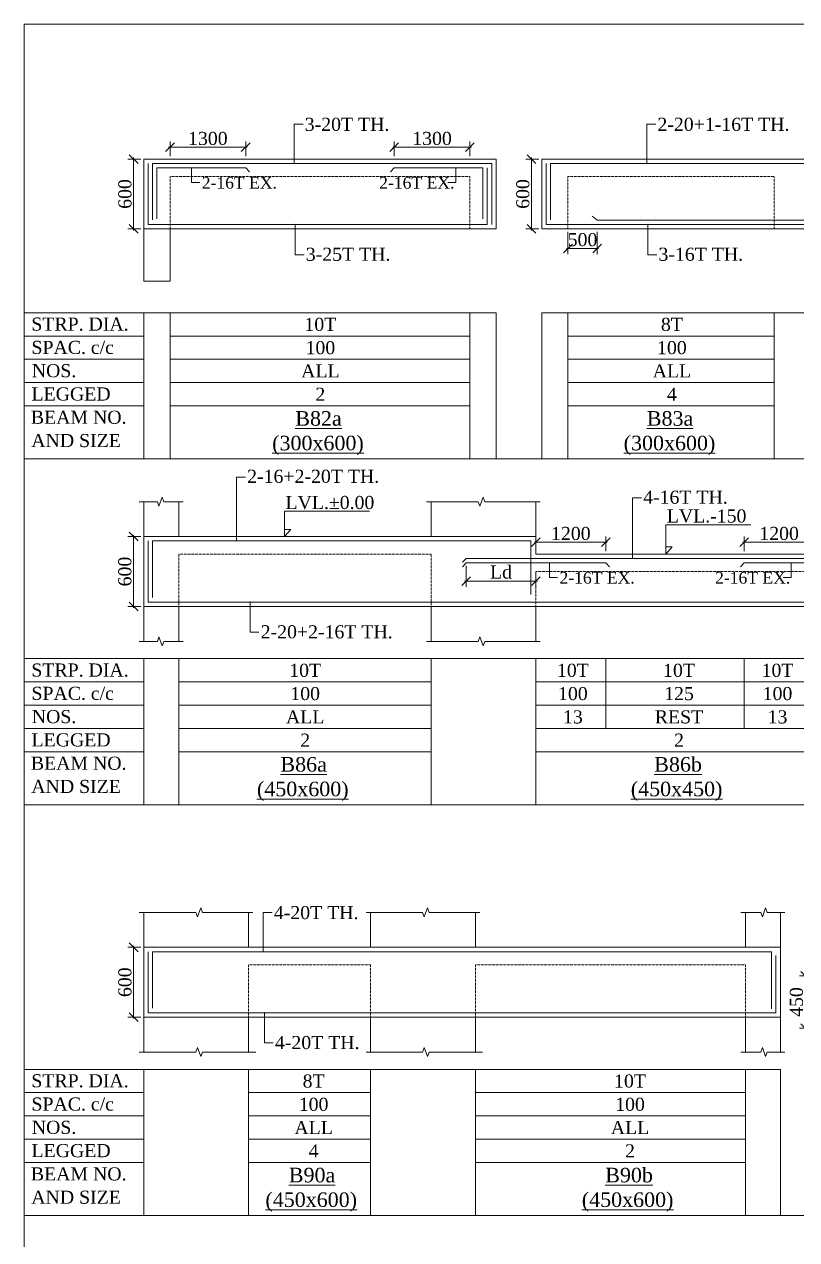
# Model space of a CAD drawing. Header units: millimetres. Extents: x 9781889 to 10654170, y -7832723 to -7608561.
# Drawn here: x 10258805 to 10272073, y -7781097 to -7760218 of the extents above; entities that cross this region are included whole.
import ezdxf
from ezdxf.enums import TextEntityAlignment as Align

# ---------------------------------------------------------------- set-up
doc = ezdxf.new("R2010")
doc.units = ezdxf.units.MM
doc.header["$LTSCALE"] = 10
doc.header["$PDMODE"] = 3
doc.linetypes.add('HIDDEN', pattern=[0.375, 0.25, -0.125])
for name, color, linetype, lineweight in [('LVL', 3, 'Continuous', 0), ('S-CUT OUT LINE', 9, 'Continuous', 0), ('S-DIM L.S.', 7, 'Continuous', 0), ('S-L.S.SECTION', 5, 'Continuous', 0), ('S-L.S.SLAB LINE', 252, 'HIDDEN', 0), ('S-L.S.STEEL', 1, 'Continuous', 9), ('S-SECTION MARK', 7, 'Continuous', 0), ('S-SHEET', 251, 'Continuous', 0), ('S-TEXT', 7, 'Continuous', 0), ('S-TEXT L.S. BEAM NO.', 30, 'Continuous', 0), ('S-TEXT. L.S.', 7, 'Continuous', 0)]:
    doc.layers.add(name, color=color, linetype=linetype, lineweight=lineweight)
doc.styles.add('135', font='arial.ttf', dxfattribs={"width": 0.8, "height": 135})
doc.styles.get("Standard").update_dxf_attribs({"font": 'arial.ttf'})
doc.styles.add('TEXT', font='times.ttf')
doc.dimstyles.new('75', dxfattribs={"dimtxt": 135, "dimasz": 90, "dimexe": 0.1, "dimexo": 0.03, "dimgap": 0.09, "dimtad": 1, "dimdec": 0, "dimzin": 0, "dimdsep": 46, "dimtxsty": '135', "dimblk": 'ARCHTICK', "dimcen": 0.09, "dimclrd": 256, "dimclre": 256, "dimclrt": 256, "dimadec": 0, "dimazin": 0, "dimtfac": 1, "dimtdec": 0, "dimtofl": 0, "dimtmove": 1, "dimatfit": 3, "dimldrblk": 'DOTSMALL', "dimfxl": 1, "dimtolj": 1, "dimtzin": 0, "dimlwd": -1, "dimlwe": -1, "dimarcsym": 0})
doc.dimstyles.new('SETU_1', dxfattribs={"dimtxt": 200, "dimasz": 150, "dimexe": 100, "dimexo": 50, "dimgap": 35, "dimtad": 1, "dimdec": 0, "dimzin": 0, "dimdsep": 46, "dimtxsty": 'Standard', "dimblk": 'OBLIQUE', "dimcen": 150, "dimdle": 25, "dimclrd": 256, "dimclre": 7, "dimclrt": 256, "dimadec": 0, "dimazin": 0, "dimtfac": 1, "dimtdec": 0, "dimtofl": 0, "dimtmove": 1, "dimatfit": 3, "dimfxl": 1, "dimtolj": 1, "dimtzin": 0, "dimlwd": -1, "dimlwe": 5, "dimarcsym": 1})

# ---------------------------------------------------------------- blocks, each defined once
blk = doc.blocks.new('_ArchTick')
at = {"color": 0, "linetype": 'ByBlock', "const_width": 0.15}
blk.add_lwpolyline([(-0.5, -0.5), (0.5, 0.5)], dxfattribs=at)
blk = doc.blocks.new('_Oblique')
at = {"color": 0, "linetype": 'ByBlock', "lineweight": -2}
blk.add_line((-0.5, -0.5), (0.5, 0.5), dxfattribs=at)
blk = doc.blocks.new('*D690')
at = {"layer": 'Defpoints', "color": 0, "transparency": 16777216}
for p in [(10260858, -7762533), (10260683, -7763733), (10260858, -7763733)]:
    blk.add_point(p, dxfattribs=at)
at = {"layer": 'S-DIM L.S.', "color": 7, "lineweight": 5, "transparency": 16777216}
for p, q in [((10260808, -7762533), (10260583, -7762533)), ((10260808, -7763733), (10260583, -7763733))]:
    blk.add_line(p, q, dxfattribs=at)
at = {"layer": 'S-DIM L.S.', "transparency": 16777216}
blk.add_line((10260683, -7762508), (10260683, -7763758), dxfattribs=at)
at = {"layer": 'S-DIM L.S.', "transparency": 16777216, "xscale": 150, "yscale": 150, "zscale": 150}
for p, rotation in [((10260683, -7762533), 90), ((10260683, -7763733), 270)]:
    blk.add_blockref('_Oblique', p, dxfattribs=dict(at, rotation=rotation))
at = {"layer": 'S-DIM L.S.', "transparency": 16777216, "insert": (10260534, -7763133), "char_height": 225, "attachment_point": 5, "rotation": 90, "style": 'TEXT'}
blk.add_mtext('\\A1;600', dxfattribs=at)
blk = doc.blocks.new('*D691')
at = {"layer": 'Defpoints', "color": 0, "transparency": 16777216}
for p in [(10266459, -7762329), (10265159, -7762533, 0), (10266459, -7762533, 0)]:
    blk.add_point(p, dxfattribs=at)
at = {"layer": 'S-DIM L.S.', "color": 7, "lineweight": 5, "transparency": 16777216}
for p, q in [((10265159, -7762483), (10265159, -7762229)), ((10266459, -7762483), (10266459, -7762229))]:
    blk.add_line(p, q, dxfattribs=at)
at = {"layer": 'S-DIM L.S.', "transparency": 16777216}
blk.add_line((10265134, -7762329), (10266484, -7762329), dxfattribs=at)
at = {"layer": 'S-DIM L.S.', "transparency": 16777216, "xscale": 150, "yscale": 150, "zscale": 150, "rotation": 180}
blk.add_blockref('_Oblique', (10265159, -7762329), dxfattribs=at)
at = {"layer": 'S-DIM L.S.', "transparency": 16777216, "xscale": 150, "yscale": 150, "zscale": 150}
blk.add_blockref('_Oblique', (10266459, -7762329), dxfattribs=at)
at = {"layer": 'S-DIM L.S.', "transparency": 16777216, "insert": (10265809, -7762180), "char_height": 225, "attachment_point": 5, "style": 'TEXT'}
blk.add_mtext('\\A1;1300', dxfattribs=at)
blk = doc.blocks.new('*D692')
at = {"layer": 'Defpoints', "color": 0, "transparency": 16777216}
for p in [(10261308, -7762329), (10261308, -7762533, 0), (10262608, -7762533, 0)]:
    blk.add_point(p, dxfattribs=at)
at = {"layer": 'S-DIM L.S.', "color": 7, "lineweight": 5, "transparency": 16777216}
for p, q in [((10261308, -7762483), (10261308, -7762229)), ((10262608, -7762483), (10262608, -7762229))]:
    blk.add_line(p, q, dxfattribs=at)
at = {"layer": 'S-DIM L.S.', "transparency": 16777216}
blk.add_line((10262633, -7762329), (10261283, -7762329), dxfattribs=at)
at = {"layer": 'S-DIM L.S.', "transparency": 16777216, "xscale": 150, "yscale": 150, "zscale": 150, "rotation": 180}
blk.add_blockref('_Oblique', (10261308, -7762329), dxfattribs=at)
at = {"layer": 'S-DIM L.S.', "transparency": 16777216, "xscale": 150, "yscale": 150, "zscale": 150}
blk.add_blockref('_Oblique', (10262608, -7762329), dxfattribs=at)
at = {"layer": 'S-DIM L.S.', "transparency": 16777216, "insert": (10261958, -7762180), "char_height": 225, "attachment_point": 5, "style": 'TEXT'}
blk.add_mtext('\\A1;1300', dxfattribs=at)
blk = doc.blocks.new('*D693')
at = {"layer": 'Defpoints', "color": 0, "transparency": 16777216}
for p in [(10267694, -7762533), (10267519, -7763733), (10267694, -7763733)]:
    blk.add_point(p, dxfattribs=at)
at = {"layer": 'S-DIM L.S.', "color": 7, "lineweight": 5, "transparency": 16777216}
for p, q in [((10267644, -7762533), (10267419, -7762533)), ((10267644, -7763733), (10267419, -7763733))]:
    blk.add_line(p, q, dxfattribs=at)
at = {"layer": 'S-DIM L.S.', "transparency": 16777216}
blk.add_line((10267519, -7762508), (10267519, -7763758), dxfattribs=at)
at = {"layer": 'S-DIM L.S.', "transparency": 16777216, "xscale": 150, "yscale": 150, "zscale": 150}
for p, rotation in [((10267519, -7762533), 90), ((10267519, -7763733), 270)]:
    blk.add_blockref('_Oblique', p, dxfattribs=dict(at, rotation=rotation))
at = {"layer": 'S-DIM L.S.', "transparency": 16777216, "insert": (10267369, -7763133), "char_height": 225, "attachment_point": 5, "rotation": 90, "style": 'TEXT'}
blk.add_mtext('\\A1;600', dxfattribs=at)
blk = doc.blocks.new('*D685')
at = {"layer": 'Defpoints', "color": 0, "transparency": 16777216}
for p in [(10268144, -7763733, 0), (10268644, -7763733, 0), (10268144, -7764069)]:
    blk.add_point(p, dxfattribs=at)
at = {"layer": 'S-DIM L.S.', "color": 7, "lineweight": 5, "transparency": 16777216}
for p, q in [((10268144, -7763783), (10268144, -7764169)), ((10268644, -7763783), (10268644, -7764169))]:
    blk.add_line(p, q, dxfattribs=at)
at = {"layer": 'S-DIM L.S.', "transparency": 16777216}
blk.add_line((10268669, -7764069), (10268119, -7764069), dxfattribs=at)
at = {"layer": 'S-DIM L.S.', "transparency": 16777216, "xscale": 150, "yscale": 150, "zscale": 150, "rotation": 180}
blk.add_blockref('_Oblique', (10268144, -7764069), dxfattribs=at)
at = {"layer": 'S-DIM L.S.', "transparency": 16777216, "xscale": 150, "yscale": 150, "zscale": 150}
blk.add_blockref('_Oblique', (10268644, -7764069), dxfattribs=at)
at = {"layer": 'S-DIM L.S.', "transparency": 16777216, "insert": (10268394, -7763919), "char_height": 225, "attachment_point": 5, "style": 'TEXT'}
blk.add_mtext('\\A1;500', dxfattribs=at)
blk = doc.blocks.new('*D699')
at = {"layer": 'Defpoints', "color": 0, "transparency": 16777216}
for p in [(10260858, -7769019), (10260683, -7770219), (10260858, -7770219)]:
    blk.add_point(p, dxfattribs=at)
at = {"layer": 'S-DIM L.S.', "color": 7, "lineweight": 5, "transparency": 16777216}
for p, q in [((10260808, -7769019), (10260583, -7769019)), ((10260808, -7770219), (10260583, -7770219))]:
    blk.add_line(p, q, dxfattribs=at)
at = {"layer": 'S-DIM L.S.', "transparency": 16777216}
blk.add_line((10260683, -7768994), (10260683, -7770244), dxfattribs=at)
at = {"layer": 'S-DIM L.S.', "transparency": 16777216, "xscale": 150, "yscale": 150, "zscale": 150}
for p, rotation in [((10260683, -7769019), 90), ((10260683, -7770219), 270)]:
    blk.add_blockref('_Oblique', p, dxfattribs=dict(at, rotation=rotation))
at = {"layer": 'S-DIM L.S.', "transparency": 16777216, "insert": (10260533, -7769619), "char_height": 225, "attachment_point": 5, "rotation": 90, "style": 'TEXT'}
blk.add_mtext('\\A1;600', dxfattribs=at)
blk = doc.blocks.new('*D700')
at = {"layer": 'Defpoints', "color": 0, "transparency": 16777216}
for p in [(10267593, -7769115), (10267593, -7769319, 0), (10268793, -7769319, 0)]:
    blk.add_point(p, dxfattribs=at)
at = {"layer": 'S-DIM L.S.', "transparency": 16777216}
blk.add_line((10268818, -7769115), (10267568, -7769115), dxfattribs=at)
at = {"layer": 'S-DIM L.S.', "color": 7, "lineweight": 5, "transparency": 16777216}
for p, q in [((10267593, -7769269), (10267593, -7769015)), ((10268793, -7769269), (10268793, -7769015))]:
    blk.add_line(p, q, dxfattribs=at)
at = {"layer": 'S-DIM L.S.', "transparency": 16777216, "xscale": 150, "yscale": 150, "zscale": 150, "rotation": 180}
blk.add_blockref('_Oblique', (10267593, -7769115), dxfattribs=at)
at = {"layer": 'S-DIM L.S.', "transparency": 16777216, "xscale": 150, "yscale": 150, "zscale": 150}
blk.add_blockref('_Oblique', (10268793, -7769115), dxfattribs=at)
at = {"layer": 'S-DIM L.S.', "transparency": 16777216, "insert": (10268193, -7768966), "char_height": 225, "attachment_point": 5, "style": 'TEXT'}
blk.add_mtext('\\A1;1200', dxfattribs=at)
blk = doc.blocks.new('*D701')
at = {"layer": 'Defpoints', "color": 0, "transparency": 16777216}
for p in [(10272371, -7769115), (10271171, -7769319, 0), (10272371, -7769319, 0)]:
    blk.add_point(p, dxfattribs=at)
at = {"layer": 'S-DIM L.S.', "transparency": 16777216}
blk.add_line((10271146, -7769115), (10272396, -7769115), dxfattribs=at)
at = {"layer": 'S-DIM L.S.', "color": 7, "lineweight": 5, "transparency": 16777216}
for p, q in [((10271171, -7769269), (10271171, -7769015)), ((10272371, -7769269), (10272371, -7769015))]:
    blk.add_line(p, q, dxfattribs=at)
at = {"layer": 'S-DIM L.S.', "transparency": 16777216, "xscale": 150, "yscale": 150, "zscale": 150, "rotation": 180}
blk.add_blockref('_Oblique', (10271171, -7769115), dxfattribs=at)
at = {"layer": 'S-DIM L.S.', "transparency": 16777216, "xscale": 150, "yscale": 150, "zscale": 150}
blk.add_blockref('_Oblique', (10272371, -7769115), dxfattribs=at)
at = {"layer": 'S-DIM L.S.', "transparency": 16777216, "insert": (10271771, -7768966), "char_height": 225, "attachment_point": 5, "style": 'TEXT'}
blk.add_mtext('\\A1;1200', dxfattribs=at)
blk = doc.blocks.new('*D717')
at = {"layer": 'Defpoints', "color": 0, "transparency": 16777216}
for p in [(10260858, -7776074), (10260683, -7777274), (10260858, -7777274)]:
    blk.add_point(p, dxfattribs=at)
at = {"layer": 'S-DIM L.S.', "transparency": 16777216}
blk.add_line((10260683, -7776049), (10260683, -7777299), dxfattribs=at)
at = {"layer": 'S-DIM L.S.', "color": 7, "lineweight": 5, "transparency": 16777216}
for p, q in [((10260808, -7776074), (10260583, -7776074)), ((10260808, -7777274), (10260583, -7777274))]:
    blk.add_line(p, q, dxfattribs=at)
at = {"layer": 'S-DIM L.S.', "transparency": 16777216, "xscale": 150, "yscale": 150, "zscale": 150}
for p, rotation in [((10260683, -7776074), 90), ((10260683, -7777274), 270)]:
    blk.add_blockref('_Oblique', p, dxfattribs=dict(at, rotation=rotation))
at = {"layer": 'S-DIM L.S.', "transparency": 16777216, "insert": (10260534, -7776674), "char_height": 225, "attachment_point": 5, "rotation": 90, "style": 'TEXT'}
blk.add_mtext('\\A1;600', dxfattribs=at)
blk = doc.blocks.new('*D722')
at = {"layer": 'Defpoints', "color": 0, "transparency": 16777216}
for p in [(10272394, -7776564), (10272219, -7777464), (10272394, -7777464)]:
    blk.add_point(p, dxfattribs=at)
at = {"layer": 'S-DIM L.S.', "color": 7, "lineweight": 5, "transparency": 16777216}
for p, q in [((10272344, -7776564), (10272119, -7776564)), ((10272344, -7777464), (10272119, -7777464))]:
    blk.add_line(p, q, dxfattribs=at)
at = {"layer": 'S-DIM L.S.', "transparency": 16777216}
blk.add_line((10272219, -7776539), (10272219, -7777489), dxfattribs=at)
at = {"layer": 'S-DIM L.S.', "transparency": 16777216, "xscale": 150, "yscale": 150, "zscale": 150}
for p, rotation in [((10272219, -7776564), 90), ((10272219, -7777464), 270)]:
    blk.add_blockref('_Oblique', p, dxfattribs=dict(at, rotation=rotation))
at = {"layer": 'S-DIM L.S.', "transparency": 16777216, "insert": (10272069, -7777014), "char_height": 225, "attachment_point": 5, "rotation": 90, "style": 'TEXT'}
blk.add_mtext('\\A1;450', dxfattribs=at)
blk = doc.blocks.new('*D1345')
at = {"layer": 'Defpoints', "color": 0, "transparency": 16777216}
for p in [(10266393, -7769469, 0), (10266393, -7769782), (10267593, -7769619, 0)]:
    blk.add_point(p, dxfattribs=at)
at = {"layer": 'S-DIM L.S.', "color": 7, "lineweight": 5, "transparency": 16777216}
for p, q in [((10266393, -7769519), (10266393, -7769882)), ((10267593, -7769669), (10267593, -7769882))]:
    blk.add_line(p, q, dxfattribs=at)
at = {"layer": 'S-DIM L.S.', "transparency": 16777216}
blk.add_line((10267618, -7769782), (10266368, -7769782), dxfattribs=at)
at = {"layer": 'S-DIM L.S.', "transparency": 16777216, "xscale": 150, "yscale": 150, "zscale": 150, "rotation": 180}
blk.add_blockref('_Oblique', (10266393, -7769782), dxfattribs=at)
at = {"layer": 'S-DIM L.S.', "transparency": 16777216, "xscale": 150, "yscale": 150, "zscale": 150}
blk.add_blockref('_Oblique', (10267593, -7769782), dxfattribs=at)
at = {"layer": 'S-DIM L.S.', "transparency": 16777216, "insert": (10266993, -7769629), "char_height": 225, "attachment_point": 5, "style": 'TEXT'}
blk.add_mtext('\\A1;Ld', dxfattribs=at)

msp = doc.modelspace()

# ---------------------------------------------------------------- linework, layer by layer
at = {"layer": 'LVL', "linetype": 'Continuous', "elevation": 0}
for points in [[(10264736.6, -7768583.8), (10263275.4, -7768583.8), (10263275.4, -7769018.8), (10263383.6, -7768896.7), (10263275.4, -7768896.7)], [(10271286.4, -7768815.4), (10269825.1, -7768815.4), (10269825.1, -7769318.8), (10269933.3, -7769196.7), (10269825.1, -7769196.7)]]:
    msp.add_lwpolyline(points, dxfattribs=at)
at = {"layer": 'S-CUT OUT LINE', "color": 5, "elevation": 0}
for points in [[(10260779.9, -7768418.8), (10261090.7, -7768418.8), (10261118.7, -7768495.6), (10261174.6, -7768341.9), (10261202.6, -7768418.8), (10261533.2, -7768418.8)], [(10265714.9, -7768418.8), (10266601.6, -7768418.8), (10266629.5, -7768495.6), (10266685.5, -7768341.9), (10266713.4, -7768418.8), (10267668.2, -7768418.8)], [(10260779.9, -7770818.8), (10261090.7, -7770818.8), (10261118.7, -7770741.9), (10261174.6, -7770895.6), (10261202.6, -7770818.8), (10261533.2, -7770818.8)], [(10265714.9, -7770818.8), (10266601.6, -7770818.8), (10266629.5, -7770741.9), (10266685.5, -7770895.6), (10266713.4, -7770818.8), (10267668.2, -7770818.8)], [(10260779.9, -7775474.4), (10261752.2, -7775474.4), (10261780.2, -7775551.3), (10261836.1, -7775397.6), (10261864.1, -7775474.4), (10262733.2, -7775474.4)], [(10264674.9, -7775474.4), (10265647.3, -7775474.4), (10265675.3, -7775551.3), (10265731.2, -7775397.6), (10265759.2, -7775474.4), (10266628.2, -7775474.4)], [(10271113.8, -7775474.4), (10271454.6, -7775474.4), (10271482.6, -7775551.3), (10271538.5, -7775397.6), (10271566.5, -7775474.4), (10271867.1, -7775474.4)], [(10260779.9, -7777874.4), (10261752.2, -7777874.4), (10261780.2, -7777797.6), (10261836.1, -7777951.3), (10261864.1, -7777874.4), (10262782.1, -7777874.4)], [(10264674.9, -7777874.4), (10265647.3, -7777874.4), (10265675.3, -7777797.6), (10265731.2, -7777951.3), (10265759.2, -7777874.4), (10266677.2, -7777874.4)], [(10271113.8, -7777874.4), (10271454.6, -7777874.4), (10271482.6, -7777797.6), (10271538.5, -7777951.3), (10271566.5, -7777874.4), (10271867.1, -7777874.4)]]:
    msp.add_lwpolyline(points, dxfattribs=at)
at = {"layer": 'S-L.S.SECTION'}
for p, q in [((10260858.2, -7762532.8, 0), (10266908.7, -7762532.8, 0)), ((10260858.2, -7762532.8, 0), (10260858.2, -7763732.8, 0)), ((10266908.7, -7763732.8, 0), (10266908.7, -7762532.8, 0)), ((10267694, -7762532.8, 0), (10276124.6, -7762532.8, 0)), ((10267694, -7762532.8, 0), (10267694, -7763732.8, 0)), ((10260858.2, -7763732.8, 0), (10266908.7, -7763732.8, 0)), ((10267694, -7763732.8, 0), (10276124.6, -7763732.8, 0)), ((10260858.2, -7769018.8, 0), (10260858.2, -7768418.8, 0)), ((10261458.2, -7769018.8, 0), (10261458.2, -7768418.8, 0)), ((10265793.2, -7769018.8, 0), (10265793.2, -7768418.8, 0)), ((10267593.2, -7769318.8, 0), (10267593.2, -7768418.8, 0)), ((10260858, -7769018.8, 0), (10267593.2, -7769018.8, 0)), ((10260858.1, -7769018.8, 0), (10260858.1, -7770218.8, 0)), ((10267593.2, -7769318.8, 0), (10272601.1, -7769318.8, 0)), ((10260858, -7770218.8, 0), (10272597, -7770218.8, 0)), ((10260858.2, -7770218.8, 0), (10260858.2, -7770818.8, 0)), ((10261458.2, -7770218.8, 0), (10261458.2, -7770818.8, 0)), ((10265793.2, -7770218.8, 0), (10265793.2, -7770818.8, 0)), ((10267593.2, -7770218.8, 0), (10267593.2, -7770818.8, 0)), ((10260858.2, -7776074.4, 0), (10260858.2, -7775474.4, 0)), ((10262658.2, -7776074.4, 0), (10262658.2, -7775474.4, 0)), ((10264753.2, -7776074.4, 0), (10264753.2, -7775474.4, 0)), ((10266553.2, -7776074.4, 0), (10266553.2, -7775474.4, 0)), ((10271192.1, -7776074.4, 0), (10271192.1, -7775474.4, 0)), ((10271792.1, -7776074.4, 0), (10271792.1, -7775474.4, 0)), ((10260858.2, -7776074.4, 0), (10271792.1, -7776074.4, 0)), ((10260858.2, -7776074.4, 0), (10260858.2, -7777274.4, 0)), ((10271792.1, -7776074.4, 0), (10271792.1, -7777274.4, 0)), ((10260858.2, -7777274.4, 0), (10271792.1, -7777274.4, 0)), ((10260858.2, -7777274.4, 0), (10260858.2, -7777874.4, 0)), ((10262658.2, -7777274.4, 0), (10262658.2, -7777874.4, 0)), ((10264753.2, -7777274.4, 0), (10264753.2, -7777874.4, 0)), ((10266553.2, -7777274.4, 0), (10266553.2, -7777874.4, 0)), ((10271192.1, -7777274.4, 0), (10271192.1, -7777874.4, 0)), ((10271792.1, -7777274.4, 0), (10271792.1, -7777874.4, 0))]:
    msp.add_line(p, q, dxfattribs=at)
at = {"layer": 'S-L.S.SECTION', "elevation": 0}
msp.add_lwpolyline([(10261308.2, -7763732.8), (10261308.2, -7764632.8), (10260858.2, -7764632.8), (10260858.2, -7763732.8)], dxfattribs=at)
at = {"layer": 'S-L.S.SLAB LINE', "ltscale": 0.3}
for p, q in [((10260858.2, -7762832.8, 0), (10260858.2, -7762832.8, 0)), ((10261308.2, -7762832.8, 0), (10266458.7, -7762832.8, 0)), ((10261308.2, -7762832.8, 0), (10261308.2, -7763732.8, 0)), ((10266458.7, -7762832.8, 0), (10266458.7, -7763732.8, 0)), ((10267694, -7762832.8, 0), (10267694, -7762832.8, 0)), ((10268144, -7762832.8, 0), (10271684, -7762832.8, 0)), ((10268144, -7762832.8, 0), (10268144, -7763732.8, 0)), ((10271684, -7762832.8, 0), (10271684, -7763732.8, 0)), ((10260858, -7769318.8, 0), (10260858.1, -7769318.8, 0)), ((10261458.2, -7769318.8, 0), (10265793.2, -7769318.8, 0)), ((10261458.2, -7769318.8, 0), (10261458.2, -7770218.8, 0)), ((10265793.3, -7769318.8, 0), (10265793.3, -7770218.8, 0)), ((10267593.2, -7769618.8, 0), (10272371.1, -7769618.8, 0)), ((10267593.2, -7769618.8, 0), (10267593.2, -7770218.8, 0)), ((10260858.2, -7776374.4, 0), (10260858.2, -7776374.4, 0)), ((10262658.2, -7776374.4, 0), (10264753.2, -7776374.4, 0)), ((10262658.2, -7776374.4, 0), (10262658.2, -7777274.4, 0)), ((10264753.2, -7776374.4, 0), (10264753.2, -7777274.4, 0)), ((10266553.2, -7776374.4, 0), (10271192.1, -7776374.4, 0)), ((10266553.2, -7776374.4, 0), (10266553.2, -7777274.4, 0)), ((10271192.1, -7776374.4, 0), (10271192.1, -7777274.4, 0))]:
    msp.add_line(p, q, dxfattribs=at)
at = {"layer": 'S-L.S.STEEL'}
for p, q in [((10260933.2, -7763657.8, 0), (10260933.2, -7762607.8, 0)), ((10261008.2, -7762607.8, 0), (10266833.7, -7762607.8, 0)), ((10261008.2, -7763578.2, 0), (10261008.2, -7762607.8, 0)), ((10262608.3, -7762682.8, 0), (10261083.2, -7762682.8, 0)), ((10261083.2, -7763561.6, 0), (10261083.2, -7762682.8, 0)), ((10262608.3, -7762682.8, 0), (10262671.5, -7762749.7, 0)), ((10266683.7, -7763561.6, 0), (10266683.7, -7762682.8, 0)), ((10266758.7, -7763657.8, 0), (10266758.7, -7762682.8, 0)), ((10266833.7, -7763657.8, 0), (10266833.7, -7762607.8, 0)), ((10267769, -7763657.8, 0), (10267769, -7762607.8, 0)), ((10267844, -7762607.8, 0), (10276049.6, -7762607.8, 0)), ((10267844, -7763578.2, 0), (10267844, -7762607.8, 0)), ((10260933.2, -7763657.8, 0), (10266758.7, -7763657.8, 0)), ((10267769, -7763657.8, 0), (10275974.6, -7763657.8, 0)), ((10260933, -7770143.8, 0), (10260933, -7769093.8, 0)), ((10266393.2, -7769393.8, 0), (10266330, -7769460.6, 0)), ((10266393.2, -7769468.8, 0), (10266330, -7769535.6, 0)), ((10266393.2, -7769393.8, 0), (10272451.1, -7769393.8, 0)), ((10266393.2, -7769468.8, 0), (10268793.3, -7769468.8, 0)), ((10268793.3, -7769468.8, 0), (10268856.4, -7769535.6, 0)), ((10271170.9, -7769468.8, 0), (10271107.7, -7769535.6, 0)), ((10272376.1, -7769468.8, 0), (10271170.9, -7769468.8, 0)), ((10260933, -7770143.8, 0), (10272526.1, -7770143.8, 0)), ((10260933.2, -7777199.4, 0), (10260933.2, -7776149.4, 0)), ((10261008.2, -7776149.4, 0), (10271642.1, -7776149.4, 0)), ((10261008.2, -7777119.8, 0), (10261008.2, -7776149.4, 0)), ((10271642.1, -7776149.4, 0), (10271642.1, -7777133, 0)), ((10271717.1, -7776214.3, 0), (10271717.1, -7777199.4, 0)), ((10260933.2, -7777199.4, 0), (10271717.1, -7777199.4, 0))]:
    msp.add_line(p, q, dxfattribs=at)
at = {"layer": 'S-L.S.STEEL', "elevation": 0}
msp.add_lwpolyline([(10275263.4, -7763514.6), (10275173.9, -7763582.8), (10268644.2, -7763582.8), (10268562.2, -7763512.1)], dxfattribs=at)
at = {"layer": 'S-L.S.STEEL'}
for points in [[(10266683.7, -7762682.8, 0), (10265158.7, -7762682.8, 0), (10265095.5, -7762749.7, 0)], [(10261008, -7770064.1, 0), (10261008, -7769093.8, 0), (10267503.8, -7769093.8, 0), (10267503.8, -7770014.6, 0)]]:
    msp.add_polyline3d(points, dxfattribs=at)
at = {"layer": 'S-SHEET'}
for p, q in [((10258805, -7765172.6, 0), (10260858.2, -7765172.6, 0)), ((10258805, -7765172.6), (10258805, -7767681.9)), ((10260858.2, -7765172.6, 0), (10266908.7, -7765172.6, 0)), ((10260858.2, -7765172.6, 0), (10260858.2, -7767681.9, 0)), ((10261308.2, -7765172.6, 0), (10261308.2, -7767681.9, 0)), ((10266458.7, -7765172.6, 0), (10266458.7, -7767681.9, 0)), ((10266908.7, -7765172.6, 0), (10266908.7, -7767681.9, 0)), ((10267694, -7765172.6, 0), (10276124.6, -7765172.6, 0)), ((10267694, -7765172.6, 0), (10267694, -7767681.9, 0)), ((10268144, -7765172.6, 0), (10268144, -7767681.9, 0)), ((10271684, -7765172.6, 0), (10271684, -7767681.9, 0)), ((10258805, -7765572.6, 0), (10260858.2, -7765572.6, 0)), ((10261308.2, -7765572.6, 0), (10266458.7, -7765572.6, 0)), ((10268144, -7765572.6, 0), (10271684, -7765572.6, 0)), ((10258805, -7765972.6, 0), (10260858.2, -7765972.6, 0)), ((10261308.2, -7765972.6, 0), (10266458.7, -7765972.6, 0)), ((10268144, -7765972.6, 0), (10271684, -7765972.6, 0)), ((10258805, -7766372.6, 0), (10260858.2, -7766372.6, 0)), ((10261308.2, -7766372.6, 0), (10266458.7, -7766372.6, 0)), ((10268144, -7766372.6, 0), (10271684, -7766372.6, 0)), ((10258805, -7766772.6, 0), (10260858.2, -7766772.6, 0)), ((10261308.2, -7766772.6, 0), (10266458.7, -7766772.6, 0)), ((10268144, -7766772.6, 0), (10271684, -7766772.6, 0)), ((10258805, -7767681.9), (10310139.2, -7767681.9)), ((10258805, -7767681.9, 0), (10260858.2, -7767681.9, 0)), ((10260858.2, -7767681.9, 0), (10266908.7, -7767681.9, 0)), ((10267694, -7767681.9, 0), (10276124.6, -7767681.9, 0)), ((10258805, -7771115.3, 0), (10260858.2, -7771115.3, 0)), ((10258805, -7771115.3), (10258805, -7773624.6)), ((10260858.2, -7771115.3, 0), (10272597, -7771115.3, 0)), ((10260858.2, -7771115.3, 0), (10260858.2, -7773624.6, 0)), ((10261458.2, -7771115.3, 0), (10261458.2, -7773624.6, 0)), ((10265793.2, -7771115.3, 0), (10265793.2, -7773624.6, 0)), ((10267593.2, -7771115.3, 0), (10267593.2, -7773624.6, 0)), ((10268793.2, -7771115.3, 0), (10268793.2, -7772315.3, 0)), ((10271171.1, -7771115.3, 0), (10271171.1, -7772315.3, 0)), ((10258805, -7771515.3, 0), (10260858.2, -7771515.3, 0)), ((10261458.2, -7771515.3, 0), (10265793.2, -7771515.3, 0)), ((10267593.2, -7771515.3, 0), (10272371.1, -7771515.3, 0)), ((10258805, -7771915.3, 0), (10260858.2, -7771915.3, 0)), ((10261458.2, -7771915.3, 0), (10265793.2, -7771915.3, 0)), ((10267593.2, -7771915.3, 0), (10272371.1, -7771915.3, 0)), ((10258805, -7772315.3, 0), (10260858.2, -7772315.3, 0)), ((10261458.2, -7772315.3, 0), (10265793.2, -7772315.3, 0)), ((10267593.2, -7772315.3, 0), (10272371.1, -7772315.3, 0)), ((10258805, -7772715.3, 0), (10260858.2, -7772715.3, 0)), ((10261458.2, -7772715.3, 0), (10265793.2, -7772715.3, 0)), ((10267593.2, -7772715.3, 0), (10272371.1, -7772715.3, 0)), ((10258805, -7773624.6), (10310139.2, -7773624.6)), ((10258805, -7773624.6, 0), (10260858.2, -7773624.6, 0)), ((10260858.2, -7773624.6, 0), (10272597, -7773624.6, 0)), ((10258805, -7778170.9, 0), (10260858.2, -7778170.9, 0)), ((10258805, -7778170.9), (10258805, -7780680.2)), ((10260858.2, -7778170.9, 0), (10271792.1, -7778170.9, 0)), ((10260858.2, -7778170.9, 0), (10260858.2, -7780680.2, 0)), ((10262658.2, -7778170.9, 0), (10262658.2, -7780680.2, 0)), ((10264753.2, -7778170.9, 0), (10264753.2, -7780680.2, 0)), ((10266553.2, -7778170.9, 0), (10266553.2, -7780680.2, 0)), ((10271192.1, -7778170.9, 0), (10271192.1, -7780680.2, 0)), ((10271792.1, -7778170.9, 0), (10271792.1, -7780680.2, 0)), ((10258805, -7778570.9, 0), (10260858.2, -7778570.9, 0)), ((10262658.2, -7778570.9, 0), (10264753.2, -7778570.9, 0)), ((10266553.2, -7778570.9, 0), (10271192.1, -7778570.9, 0)), ((10258805, -7778970.9, 0), (10260858.2, -7778970.9, 0)), ((10262658.2, -7778970.9, 0), (10264753.2, -7778970.9, 0)), ((10266553.2, -7778970.9, 0), (10271192.1, -7778970.9, 0)), ((10258805, -7779370.9, 0), (10260858.2, -7779370.9, 0)), ((10262658.2, -7779370.9, 0), (10264753.2, -7779370.9, 0)), ((10266553.2, -7779370.9, 0), (10271192.1, -7779370.9, 0)), ((10258805, -7779770.9, 0), (10260858.2, -7779770.9, 0)), ((10262658.2, -7779770.9, 0), (10264753.2, -7779770.9, 0)), ((10266553.2, -7779770.9, 0), (10271192.1, -7779770.9, 0)), ((10258805, -7780680.2, 0), (10260858.2, -7780680.2, 0)), ((10258805, -7780680.2), (10310139.2, -7780680.2)), ((10260858.2, -7780680.2, 0), (10271792.1, -7780680.2, 0))]:
    msp.add_line(p, q, dxfattribs=at)
msp.add_lwpolyline([(10258805, -7760218.1), (10310139.2, -7760218.1), (10310139.2, -7801877.7), (10258805, -7801877.7)], close=True, dxfattribs=at)

# ---------------------------------------------------------------- texts
at = {"layer": 'LVL', "style": 'TEXT'}
for s, p in [('LVL.%%P0.00', (10263291.2, -7768545.3, 0)), ('LVL.-150', (10269840.9, -7768776.9, 0))]:
    msp.add_text(s, height=225, dxfattribs=at).set_placement(p)
at = {"layer": 'S-TEXT', "style": 'TEXT'}
for s, p in [('STRP. DIA.', (10259761.9, -7765480.7, 0)), ('SPAC. c/c', (10259636.2, -7765880.7, 0)), ('NOS.', (10259315.7, -7766280.7, 0)), ('LEGGED', (10259608.3, -7766680.7, 0)), ('BEAM NO.', (10259739.6, -7767080.7, 0)), ('AND SIZE', (10259694.4, -7767480.7, 0)), ('STRP. DIA.', (10259761.9, -7771423.3, 0)), ('SPAC. c/c', (10259636.2, -7771823.3, 0)), ('NOS.', (10259315.7, -7772223.3, 0)), ('LEGGED', (10259608.3, -7772623.3, 0)), ('BEAM NO.', (10259739.6, -7773023.3, 0)), ('AND SIZE', (10259694.4, -7773423.3, 0)), ('STRP. DIA.', (10259761.9, -7778479, 0)), ('SPAC. c/c', (10259636.2, -7778879, 0)), ('NOS.', (10259315.7, -7779279, 0)), ('LEGGED', (10259608.3, -7779679, 0)), ('BEAM NO.', (10259739.6, -7780079, 0)), ('AND SIZE', (10259694.4, -7780479, 0))]:
    msp.add_text(s, height=225, dxfattribs=at).set_placement(p, align=Align.CENTER)
at = {"layer": 'S-TEXT', "linetype": 'ByBlock', "style": 'TEXT'}
for s, p in [('10T', (10263890.7, -7765372.6, 0)), ('8T', (10269929.2, -7765372.6, 0)), ('100', (10263890.7, -7765772.6, 0)), ('100', (10269929.2, -7765772.6, 0)), ('ALL', (10263890.7, -7766172.6, 0)), ('ALL', (10269929.2, -7766172.6, 0)), ('2', (10263890.7, -7766572.6, 0)), ('4', (10269929.2, -7766572.6, 0)), ('10T', (10263629.9, -7771315.3, 0)), ('10T', (10268228.4, -7771315.3, 0)), ('10T', (10270051.2, -7771315.3, 0)), ('10T', (10271743.5, -7771315.3, 0)), ('100', (10263629.9, -7771715.3, 0)), ('100', (10268228.4, -7771715.3, 0)), ('125', (10270051.2, -7771715.3, 0)), ('100', (10271743.5, -7771715.3, 0)), ('ALL', (10263629.9, -7772115.3, 0)), ('13', (10268228.4, -7772115.3, 0)), ('REST', (10270051.2, -7772115.3, 0)), ('13', (10271743.5, -7772115.3, 0)), ('2', (10263629.9, -7772515.3, 0)), ('2', (10270051.2, -7772515.3, 0)), ('8T', (10263774.7, -7778370.9, 0)), ('10T', (10269209.7, -7778370.9, 0)), ('100', (10263774.7, -7778770.9, 0)), ('100', (10269209.7, -7778770.9, 0)), ('ALL', (10263774.7, -7779170.9, 0)), ('ALL', (10269209.7, -7779170.9, 0)), ('4', (10263774.7, -7779570.9, 0)), ('2', (10269209.7, -7779570.9, 0))]:
    msp.add_text(s, height=225, dxfattribs=at).set_placement(p, align=Align.MIDDLE_CENTER)
at = {"layer": 'S-TEXT L.S. BEAM NO.', "linetype": 'ByBlock', "style": 'TEXT'}
for s, p in [('%%UB82a', (10263460.5, -7767113.3, 0)), ('%%UB83a', (10269498.9, -7767113.3, 0)), ('%%U(300x600)', (10263062.9, -7767536.3, 0)), ('%%U(300x600)', (10269101.4, -7767536.3, 0))]:
    msp.add_text(s, height=250, dxfattribs=at).set_placement(p)
at = {"layer": 'S-TEXT L.S. BEAM NO.', "color": 140, "linetype": 'ByBlock', "style": 'TEXT'}
for s, p in [('%%UB86a', (10263205.2, -7773055.9, 0)), ('%%U(450x600)', (10262802.1, -7773478.9, 0)), ('%%UB90a', (10263350, -7780111.6, 0)), ('%%UB90b', (10268785, -7780111.6, 0)), ('%%U(450x600)', (10262946.9, -7780534.6, 0)), ('%%U(450x600)', (10268381.9, -7780534.6, 0))]:
    msp.add_text(s, height=250, dxfattribs=at).set_placement(p)
at = {"layer": 'S-TEXT L.S. BEAM NO.', "color": 145, "linetype": 'ByBlock', "style": 'TEXT'}
for s, p in [('%%UB86b', (10269626.4, -7773055.9, 0)), ('%%U(450x450)', (10269223.4, -7773478.9, 0))]:
    msp.add_text(s, height=250, dxfattribs=at).set_placement(p)
at = {"layer": 'S-TEXT. L.S.', "style": 'TEXT'}
for s, height, p in [('3-20T TH.', 225, (10263622.2, -7762048.5, 0)), ('2-20+1-16T TH.', 225, (10269680.3, -7762048.5, 0)), ('2-16T EX.', 200, (10261852.7, -7763040.4, 0)), ('2-16T EX.', 200, (10264901, -7763040.4, 0)), ('3-25T TH.', 225, (10263640.5, -7764280.7, 0)), ('3-16T TH.', 225, (10269698.7, -7764280.7, 0)), ('2-16+2-20T TH.', 225, (10262632.7, -7768095.3, 0)), ('4-16T TH.', 225, (10269435.1, -7768453.6, 0)), ('2-16T EX.', 200, (10267998.2, -7769826.3, 0)), ('2-16T EX.', 200, (10270670.7, -7769826.3, 0)), ('2-20+2-16T TH.', 225, (10262865.4, -7770766.6, 0)), ('4-20T TH.', 225, (10263091.7, -7775590.2, 0)), ('4-20T TH.', 225, (10263110, -7777822.3, 0))]:
    msp.add_text(s, height=height, dxfattribs=at).set_placement(p)

# ---------------------------------------------------------------- dimensions: what is measured, and where the dimension line sits
at = {"layer": 'S-DIM L.S.'}
for base, p1, p2, picture, middle in [((10261308.3, -7762329, 0), (10262608.3, -7762532.8, 0), (10261308.3, -7762532.8, 0), '*D692', (10261958.3, -7762179.6, 0)), ((10267593.3, -7769115, 0), (10268793.3, -7769318.8, 0), (10267593.3, -7769318.8, 0), '*D700', (10268193.3, -7768965.5, 0))]:
    dim = msp.add_linear_dim(base=base, p1=p1, p2=p2, dimstyle='SETU_1', override={"dimtxt": 225, "dimtxsty": 'TEXT'}, dxfattribs=at)
    dim.commit()
    dim.dimension.update_dxf_attribs({"geometry": picture, "text_midpoint": middle})
for base, p1, p2, picture, middle in [((10266458.7, -7762329, 0), (10265158.7, -7762532.8, 0), (10266458.7, -7762532.8, 0), '*D691', (10265808.7, -7762179.6, 0)), ((10272370.9, -7769115, 0), (10271170.9, -7769318.8, 0), (10272370.9, -7769318.8, 0), '*D701', (10271770.9, -7768965.5, 0))]:
    dim = msp.add_linear_dim(base=base, p1=p1, p2=p2, angle=180, dimstyle='SETU_1', override={"dimtxt": 225, "dimtxsty": 'TEXT'}, dxfattribs=at)
    dim.commit()
    dim.dimension.update_dxf_attribs({"geometry": picture, "text_midpoint": middle})
at = {"layer": 'S-DIM L.S.', "color": 7}
for base, p1, p2, picture, middle in [((10260683, -7763732.8, 0), (10260858.2, -7762532.8, 0), (10260858.2, -7763732.8, 0), '*D690', (10260533.6, -7763132.8, 0)), ((10267518.8, -7763732.8, 0), (10267694, -7762532.8, 0), (10267694, -7763732.8, 0), '*D693', (10267369.4, -7763132.8, 0)), ((10260682.9, -7770218.8, 0), (10260858, -7769018.8, 0), (10260858, -7770218.8, 0), '*D699', (10260533.5, -7769618.8, 0)), ((10260683, -7777274.4, 0), (10260858.2, -7776074.4, 0), (10260858.2, -7777274.4, 0), '*D717', (10260533.6, -7776674.4, 0)), ((10272218.8, -7777463.9, 0), (10272394, -7776563.9, 0), (10272394, -7777463.9, 0), '*D722', (10272069.4, -7777013.9, 0))]:
    dim = msp.add_linear_dim(base=base, p1=p1, p2=p2, angle=90, dimstyle='SETU_1', override={"dimtxt": 225, "dimlfac": 0.5, "dimtxsty": 'TEXT'}, dxfattribs=at)
    dim.commit()
    dim.dimension.update_dxf_attribs({"geometry": picture, "text_midpoint": middle})
at = {"layer": 'S-DIM L.S.'}
dim = msp.add_linear_dim(base=(10268144, -7764068.9, 0), p1=(10268644.2, -7763732.8, 0), p2=(10268144, -7763732.8, 0), dimstyle='SETU_1', override={"dimtxt": 225, "dimtxsty": 'TEXT'}, dxfattribs=at)
dim.commit()
dim.dimension.update_dxf_attribs({"geometry": '*D685', "text_midpoint": (10268394.1, -7764068.9, 0), "dimtype": 160})
dim = msp.add_linear_dim(base=(10266393.2, -7769781.7, 0), p1=(10267593.2, -7769618.8, 0), p2=(10266393.2, -7769468.8, 0), text='Ld', dimstyle='SETU_1', override={"dimtxt": 225, "dimtxsty": 'TEXT'}, dxfattribs=at)
dim.commit()
dim.dimension.update_dxf_attribs({"geometry": '*D1345', "text_midpoint": (10266993.2, -7769629.1, 0)})

# ---------------------------------------------------------------- leaders
at = {"layer": 'S-SECTION MARK'}
for points in [[(10263440.5, -7762607.8, 0), (10263440.5, -7761933.4, 0), (10263593.1, -7761933.4, 0)], [(10269498.7, -7762607.8, 0), (10269498.7, -7761933.4, 0), (10269651.2, -7761933.4, 0)], [(10261678.7, -7762682.8, 0), (10261678.7, -7762935.1, 0), (10261818, -7762935.1, 0)], [(10266219.1, -7762682.8, 0), (10266219.1, -7762935.1, 0), (10266079.8, -7762935.1, 0)], [(10263458.8, -7763653.9, 0), (10263458.8, -7764175.8, 0), (10263611.4, -7764175.8, 0)], [(10269517, -7763653.9, 0), (10269517, -7764175.8, 0), (10269669.6, -7764175.8, 0)], [(10262451, -7769093.8, 0), (10262451, -7767996.2, 0), (10262603.5, -7767996.2, 0)], [(10269253.4, -7769393.8, 0), (10269253.4, -7768354.5, 0), (10269405.9, -7768354.5, 0)], [(10267824.1, -7769468.8, 0), (10267824.1, -7769721.1, 0), (10267963.5, -7769721.1, 0)], [(10271979.1, -7769468.8, 0), (10271979.1, -7769721.1, 0), (10271839.8, -7769721.1, 0)], [(10262683.7, -7770139.9, 0), (10262683.7, -7770661.8, 0), (10262836.3, -7770661.8, 0)], [(10262910, -7776149.4, 0), (10262910, -7775475, 0), (10263062.6, -7775475, 0)], [(10262928.4, -7777195.5, 0), (10262928.4, -7777717.4, 0), (10263080.9, -7777717.4, 0)]]:
    msp.add_leader(points, dimstyle='75', override={"dimasz": 75}, dxfattribs=at)

doc.saveas('drawing.dxf')
